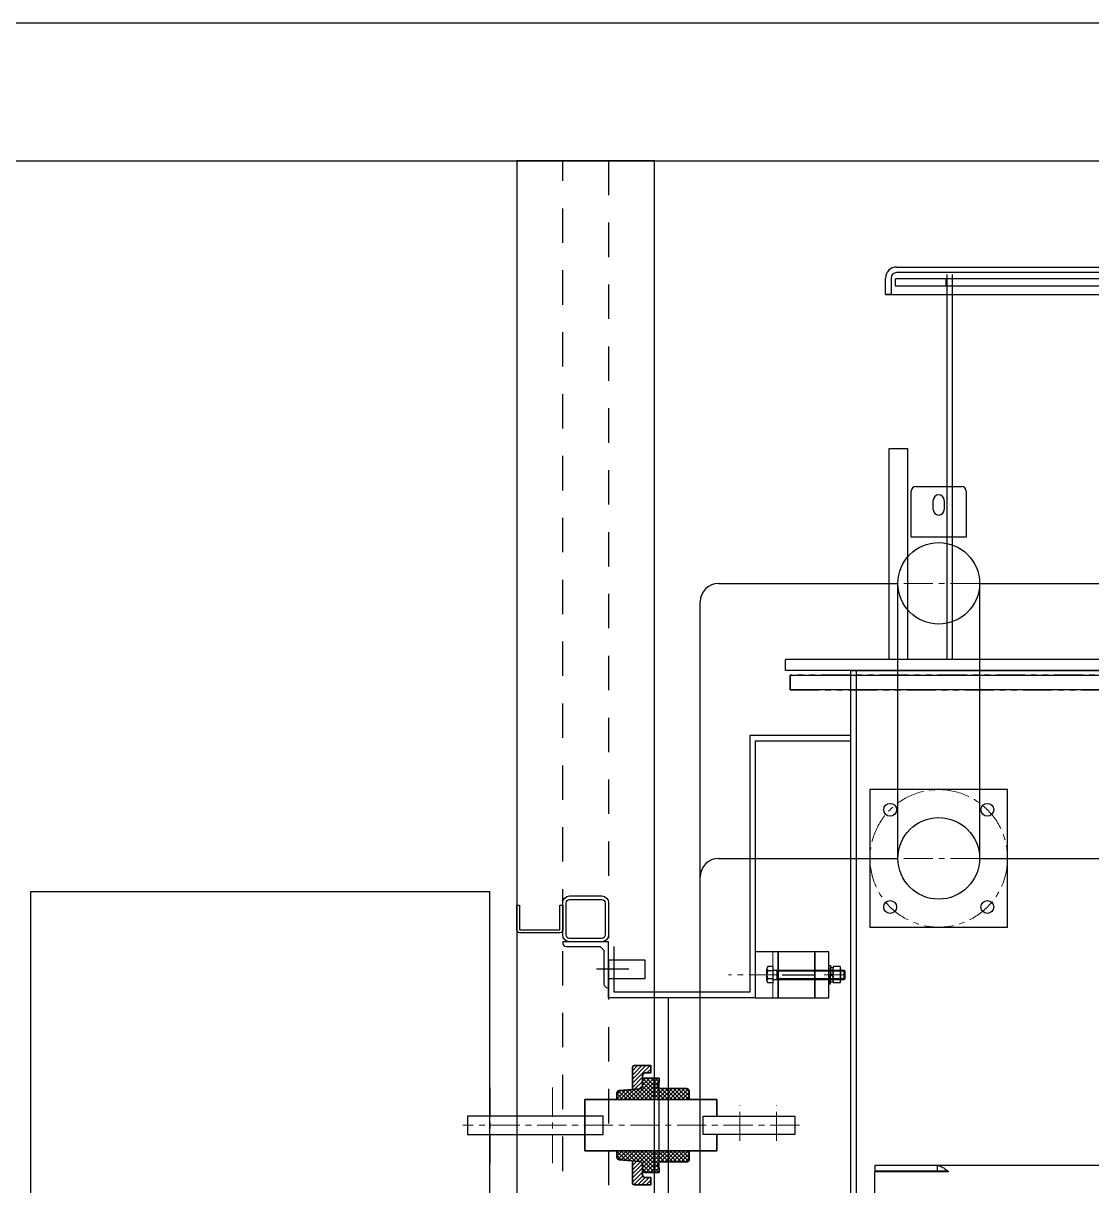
# Model space of a CAD drawing. Extents: x 61367 to 140945, y -1257 to 25588.
# Drawn here: x 74081 to 75246, y 15090 to 16358 of the extents above; entities that cross this region are included whole.
import ezdxf

# ---------------------------------------------------------------- set-up
doc = ezdxf.new("R2010")
doc.units = 0
doc.header["$MEASUREMENT"] = 0
for name, pattern in [('ACAD_ISO02W100', [15, 12, -3]), ('CENTER', [50.8, 31.75, -6.35, 6.35, -6.35]), ('JIS_02_0.7', [1.35, 0.75, -0.6]), ('PHANTOM', [63.5, 31.75, -6.35, 6.35, -6.35, 6.35, -6.35])]:
    doc.linetypes.add(name, pattern=pattern)
doc.layers.get('0').update_dxf_attribs({"linetype": 'CONTINUOUS'})
for name, color, linetype in [('00', 2, 'CONTINUOUS'), ('03-JI-ZHUN-XIAN', 7, 'CONTINUOUS'), ('2', 4, 'CENTER'), ('DEFAULT_3', 7, 'PHANTOM'), ('尺寸线', 6, 'CONTINUOUS')]:
    doc.layers.add(name, color=color, linetype=linetype)
for name, color, linetype, lineweight in [('3中心线', 1, 'CENTER', 20), ('CEN', 1, 'CENTER', 18), ('DAS', 3, 'ACAD_ISO02W100', 18), ('dim', 4, 'CONTINUOUS', 18), ('THICK', 7, 'CONTINUOUS', 0), ('中心线', 1, 'CENTER', 9), ('粗实线', 7, 'CONTINUOUS', 35), ('细实线', 3, 'CONTINUOUS', 15)]:
    doc.layers.add(name, color=color, linetype=linetype, lineweight=lineweight)

# ---------------------------------------------------------------- blocks, each defined once
blk = doc.blocks.new('A$C96ef227e')
at = {"color": 101}
for p, q in [((314, 1131), (982.4, 1131)), ((302, 1101), (302, 1119)), ((308, 1119), (308, 1101)), ((982.4, 1125), (314, 1125)), ((308, 1101), (302, 1101)), ((302, 1101), (1798, 1101)), ((306, 933), (326, 933)), ((306, 703), (306, 933)), ((326, 933), (326, 703)), ((335, 891.5), (385, 891.5)), ((330, 836.5), (330, 886.5)), ((354, 866.5), (354, 876.5)), ((366, 876.5), (366, 866.5)), ((390, 886.5), (390, 836.5)), ((390, 836.5), (330, 836.5)), ((120, 786), (315.5, 786)), ((315.5, 486), (315.5, 786)), ((404.5, 786), (600, 786)), ((404.5, 786), (404.5, 486)), ((100, -944), (100, 766)), ((326, 703), (306, 703)), ((198, 686), (2232, 686)), ((198, 670), (198, 686)), ((264, 691), (2166, 691)), ((264, -1189), (264, 691)), ((270, 691), (270, -1189)), ((2232, 670), (198, 670)), ((264, 614), (160, 614)), ((160, 614), (160, 334)), ((264, 56), (264, 616)), ((435, 561), (285, 561)), ((285, 561), (285, 411)), ((435, 411), (435, 561)), ((120, 486), (315.5, 486)), ((404.5, 486), (600, 486)), ((285, 411), (435, 411)), ((185, 384), (185, 334)), ((225, 384), (185, 384)), ((185, 384), (185, 334)), ((225, 384), (185, 384)), ((225, 334), (225, 384)), ((225, 384), (225, 334)), ((240, 384), (225, 384)), ((225, 334), (225, 384)), ((225, 384), (225, 334)), ((240, 384), (225, 384)), ((240, 334), (240, 384)), ((240, 334), (240, 384)), ((40, 375), (0, 375)), ((0, 375), (0, 355)), ((40, 355), (40, 375)), ((179, 367.9), (173.6, 367.9)), ((179, 367.9), (179, 350.1)), ((240, 369), (242, 369)), ((240, 359), (240, 369)), ((242, 369), (242, 359)), ((252.4, 367.9), (245.2, 367.9)), ((22, 365), (-13.1, 365)), ((172.6, 359), (172.6, 365.7)), ((172.6, 352.3), (172.6, 359)), ((179, 363.4), (173.6, 363.4)), ((179, 364), (257, 364)), ((183.5, 364), (183.5, 354)), ((189.2, 359), (224.8, 359)), ((240, 359), (240, 349)), ((242, 351.2), (242, 366.9)), ((242, 366.9), (244.6, 366.9)), ((244.6, 359), (242, 360.5)), ((242, 349), (242, 359)), ((242, 359), (244.6, 357.5)), ((244.6, 366.9), (244.6, 351.2)), ((244.6, 365.7), (244.6, 352.3)), ((252.4, 363.4), (245.2, 363.4)), ((253, 365.7), (253, 352.3)), ((257, 354), (257, 364)), ((258, 363), (257, 364)), ((258, 355), (258, 363)), ((0, 355), (40, 355)), ((179, 354.6), (173.6, 354.6)), ((179, 350.1), (173.6, 350.1)), ((179, 354), (257, 354)), ((240, 349), (242, 349)), ((242, 351.2), (244.6, 351.2)), ((252.4, 354.6), (245.2, 354.6)), ((252.4, 350.1), (245.2, 350.1)), ((258, 355), (257, 354)), ((160, 334), (65, 334)), ((65, 334), (65, 56)), ((185, 334), (225, 334)), ((185, 334), (225, 334)), ((225, 334), (240, 334)), ((225, 334), (240, 334)), ((-6, 204.9), (-154, 204.9)), ((-154, 204.9), (-154, 184.9)), ((-6, 184.9), (-6, 204.9)), ((-154, 184.9), (-6, 184.9))]:
    blk.add_line(p, q, dxfattribs=at)
at = {"color": 101, "linetype": 'Continuous'}
for p, q in [((313, 1110), (313, 1118)), ((368, 1118), (313, 1118)), ((368, 1110), (368, 1118)), ((369, 1110), (369, 1118)), ((982.4, 1118), (369, 1118)), ((982.4, 1110), (313, 1110))]:
    blk.add_line(p, q, dxfattribs=at)
at = {"color": 101}
for centre, radius in [((360, 786), 44.5), ((307, 539), 7), ((413, 539), 7), ((360, 486), 44.5), ((307, 432.9), 7), ((413, 432.9), 7)]:
    blk.add_circle(centre, radius, dxfattribs=at)
for centre, radius, start, end in [((314, 1119), 12, 90, 180), ((314, 1119), 6, 90, 180), ((335, 886.5), 5, 90, 180), ((385, 886.5), 5, 0, 90), ((360, 876.5), 6, 0, 180), ((360, 866.5), 6, 180, 0), ((120, 766), 20, 90, 180), ((120, 466), 20, 90, 180), ((175.6, 365.7), 3.05, 133.2531, 226.7469), ((249.1, 365.7), 4.49, 150.346, 209.654), ((248.5, 365.7), 4.49, 330.346, 29.654), ((183.4, 359), 10.8, 155.6124, 204.3876), ((261.7, 359), 17.1, 164.9206, 195.0794), ((235.9, 359), 17.1, 344.9206, 15.0794), ((175.6, 352.3), 3.05, 133.2531, 226.7469), ((249.1, 352.3), 4.49, 150.346, 209.654), ((248.5, 352.3), 4.49, 330.346, 29.654)]:
    blk.add_arc(centre, radius, start, end, dxfattribs=at)
at = {"layer": '00', "color": 101}
for p, q in [((264, 620), (154, 620)), ((154, 620), (154, 340)), ((264, 614), (160, 614)), ((160, 614), (160, 334)), ((0, 334), (0, 390)), ((6, 340), (6, 390)), ((185, 384), (160, 384)), ((160, 384), (160, 334)), ((185, 334), (185, 384)), ((160, 334), (0, 334)), ((154, 340), (6, 340)), ((160, 334), (185, 334)), ((55, 143.4), (55, 246.4)), ((103, 184.9), (103, 204.9)), ((103, 204.9), (203, 204.9)), ((203, 204.9), (203, 184.9)), ((203, 184.9), (103, 184.9))]:
    blk.add_line(p, q, dxfattribs=at)
at = {"layer": '03-JI-ZHUN-XIAN', "color": 101, "linetype": 'Continuous'}
for p, q in [((369, 1123), (369, 703)), ((375, 703), (375, 1123)), ((2237, 703), (193, 703)), ((193, 691), (193, 703)), ((2237, 691), (193, 691)), ((370.9, 144), (290, 144)), ((290, 144), (290, 58)), ((595, 151), (290.4, 151)), ((290.4, 151), (290.4, 145)), ((370, 145), (290.4, 145)), ((358.2, 151), (358.2, 145)), ((370, 144), (370, 145))]:
    blk.add_line(p, q, dxfattribs=at)
blk.add_open_spline([(358.2, 151), (359.2, 151), (361.8, 150.5), (365.8, 148.3), (368.6, 146.1), (370, 145)], degree=3, knots=[0, 0, 0, 0, 0.221605, 0.588764, 1, 1, 1, 1], dxfattribs=at)
at = {"layer": '3中心线', "color": 101}
blk.add_circle((360, 486), 75, dxfattribs=at)
at = {"layer": 'CEN', "color": 101}
for p, q in [((455.2, 786), (264.8, 786)), ((455.2, 486), (264.8, 486)), ((235, 359), (247, 359)), ((237, 359), (248.8, 359)), ((239.6, 359), (258, 359)), ((244.4, 359), (244.6, 359))]:
    blk.add_line(p, q, dxfattribs=at)
at = {"layer": 'DAS', "color": 101}
for p, q in [((240, 364.3), (242, 364.3)), ((240, 353.8), (242, 353.8))]:
    blk.add_line(p, q, dxfattribs=at)
at = {"layer": 'DEFAULT_3', "color": 101, "linetype": 'PHANTOM'}
for p, q in [((2232, 686), (198, 686)), ((198, 686), (198, 670)), ((264, 691), (270, 691)), ((264, -1189), (264, 691)), ((270, 691), (270, -1189)), ((198, 670), (2232, 670))]:
    blk.add_line(p, q, dxfattribs=at)
at = {"layer": 'dim', "color": 101}
for p, q in [((183.5, 363), (258, 363)), ((183.5, 355), (258, 355))]:
    blk.add_line(p, q, dxfattribs=at)
at = {"layer": '中心线', "color": 101}
for p, q in [((185, 359), (130.8, 359)), ((-129, 153.4), (-129, 236.4)), ((-61, 153.4), (-61, 236.4)), ((143, 177.9), (143, 216.6)), ((183, 177.9), (183, 216.6)), ((208, 194.9), (-159, 194.9))]:
    blk.add_line(p, q, dxfattribs=at)
at = {"layer": '尺寸线', "color": 101, "linetype": 'Continuous'}
for p, q in [((26, 254.1), (31.7, 259.9)), ((26, 249.6), (36.2, 259.9)), ((26, 245.2), (40.7, 259.9)), ((26, 240.7), (45.2, 259.9)), ((26.3, 258.9), (26.9, 259.6)), ((41.7, 251.9), (46, 256.2)), ((26, 236.2), (37, 247.2)), ((28.4, 234.1), (37, 242.7)), ((33.3, 234.5), (37, 238.2)), ((26, 155.4), (26.5, 155.8)), ((26, 150.9), (30.6, 155.4)), ((26, 146.4), (34.7, 155)), ((26, 141.9), (36.9, 152.8)), ((26, 137.4), (37, 148.4)), ((26, 132.9), (37, 143.9)), ((27.5, 129.9), (37.3, 139.7)), ((31.9, 129.9), (39.9, 137.9)), ((36.4, 129.9), (44.4, 137.9)), ((40.9, 129.9), (46, 134.9)), ((45.4, 129.9), (46, 130.5))]:
    blk.add_line(p, q, dxfattribs=at)
at = {"layer": '粗实线', "color": 101}
for p, q in [((26, 233.9), (26, 257.9)), ((28, 259.9), (46, 259.9)), ((46, 251.9), (46, 259.9)), ((37, 248.9), (37, 237.6)), ((37, 243.4), (37, 237.7)), ((40, 251.9), (46, 251.9)), ((55, 246.4), (40, 246.4)), ((55, 245.2), (55, 246.4)), ((55, 243.2), (55, 246.4)), ((55, 242.2), (55, 243.2)), ((55.2, 244.9), (55.2, 241.5)), ((55.2, 244.9), (55.2, 241.5)), ((9, 222.9), (9, 229.7)), ((11.7, 232.7), (34.3, 234.7)), ((53.5, 237.9), (53.5, 239.5)), ((53.5, 237.9), (53.5, 239.5)), ((53.5, 237.9), (53.5, 239.5)), ((53.5, 237.9), (53.5, 239.5)), ((85, 234.9), (56.5, 234.9)), ((61, 234.9), (56.5, 234.9)), ((88, 222.9), (88, 231.9)), ((118, 222.9), (-26, 222.9)), ((-26, 166.9), (-26, 222.9)), ((118, 204.9), (118, 222.9)), ((118, 166.9), (118, 184.9)), ((118, 166.9), (-26, 166.9)), ((9, 166.9), (9, 160.2)), ((88, 166.9), (88, 157.9)), ((11.7, 157.2), (34.3, 155.2)), ((26, 131.9), (26, 155.9)), ((37, 152.2), (37, 146.4)), ((85, 154.9), (56.5, 154.9)), ((61, 154.9), (56.5, 154.9)), ((37, 152.1), (37, 140.9)), ((55, 143.4), (40, 143.4)), ((53.5, 151.9), (53.5, 150.4)), ((53.5, 151.9), (53.5, 150.4)), ((55, 147.7), (55, 146.7)), ((55, 146.7), (55, 143.4)), ((55.2, 144.9), (55.2, 148.4)), ((28, 129.9), (46, 129.9)), ((40, 137.9), (46, 137.9)), ((46, 137.9), (46, 129.9))]:
    blk.add_line(p, q, dxfattribs=at)
for centre, radius, start, end in [((28, 257.9), 2, 90, 180), ((40, 248.9), 3, 90, 180), ((40, 243.4), 3, 90, 180), ((60.2, 237.3), 7.07, 136.9569, 160.3018), ((55.5, 239.5), 2, 97.1808, 180), ((55.5, 239.5), 2, 97.1808, 180), ((12, 229.7), 3, 95.1022, 180), ((34, 237.7), 3, 275.1022, 0), ((56.5, 237.9), 3, 180, 270), ((56.5, 237.9), 3, 180, 270), ((56.5, 237.9), 3, 180, 270), ((56.5, 237.9), 3, 180, 270), ((85, 231.9), 3, 0, 90), ((12, 160.2), 3, 180, 264.8978), ((34, 152.2), 3, 0, 84.8978), ((56.5, 151.9), 3, 90, 180), ((56.5, 151.9), 3, 90, 180), ((85, 157.9), 3, 270, 0), ((40, 146.4), 3, 180, 270), ((40, 140.9), 3, 180, 270), ((55.5, 150.4), 2, 180, 262.8192), ((60.2, 152.6), 7.07, 199.6982, 223.0431), ((28, 131.9), 2, 180, 270)]:
    blk.add_arc(centre, radius, start, end, dxfattribs=at)
at = {"layer": '细实线', "color": 101}
blk.add_line((179, 384), (179, 334), dxfattribs=at)
at = {"layer": '细实线', "color": 101, "linetype": 'Continuous'}
for p, q in [((49.5, 246.4), (26, 222.9)), ((54, 246.4), (30.5, 222.9)), ((55, 243), (35, 222.9)), ((45, 246.4), (37, 238.5)), ((40.5, 246.4), (37, 242.9)), ((56, 222.9), (37, 241.9)), ((60.5, 222.9), (37.9, 245.6)), ((65, 222.9), (41.5, 246.4)), ((53.5, 238.9), (46, 246.4)), ((54.9, 242), (50.4, 246.4)), ((55, 246.4), (54.9, 246.4)), ((18.4, 233.3), (9, 223.9)), ((13.4, 232.8), (9, 228.4)), ((15.6, 222.9), (9, 229.5)), ((20.1, 222.9), (10.6, 232.4)), ((23.3, 233.7), (12.5, 222.9)), ((24.6, 222.9), (14.6, 232.9)), ((28.2, 234.2), (17, 222.9)), ((29, 222.9), (18.7, 233.3)), ((33.2, 234.6), (21.5, 222.9)), ((33.5, 222.9), (22.8, 233.7)), ((38, 222.9), (26.9, 234.1)), ((42.5, 222.9), (31, 234.4)), ((47, 222.9), (35.1, 234.9)), ((51.5, 222.9), (37, 237.5)), ((53.6, 237.1), (39.5, 222.9)), ((56, 235), (43.9, 222.9)), ((60.4, 234.9), (48.4, 222.9)), ((64.9, 234.9), (52.9, 222.9)), ((69.4, 234.9), (57.4, 222.9)), ((69.5, 222.9), (57.5, 234.9)), ((73.9, 222.9), (61.9, 234.9)), ((73.9, 234.9), (61.9, 222.9)), ((78.4, 222.9), (66.4, 234.9)), ((78.4, 234.9), (66.4, 222.9)), ((82.9, 222.9), (70.9, 234.9)), ((82.9, 234.9), (70.9, 222.9)), ((87.4, 222.9), (75.4, 234.9)), ((86.8, 234.4), (75.4, 222.9)), ((88, 226.9), (79.9, 234.9)), ((88, 231.1), (79.9, 222.9)), ((88, 231.3), (84.4, 234.9)), ((11.1, 222.9), (9, 225)), ((88, 226.6), (84.4, 222.9)), ((14.9, 166.9), (9, 161.1)), ((10.4, 166.9), (9, 165.6)), ((19.1, 156.5), (9, 166.7)), ((19.4, 166.9), (10.2, 157.8)), ((24, 156.1), (13.2, 166.9)), ((23.9, 166.9), (13.9, 157)), ((29, 155.7), (17.7, 166.9)), ((28.4, 166.9), (18.1, 156.6)), ((33.9, 155.2), (22.2, 166.9)), ((32.8, 166.9), (22.2, 156.3)), ((37.3, 166.9), (26.3, 155.9)), ((44.9, 148.8), (26.7, 166.9)), ((41.8, 166.9), (30.4, 155.5)), ((45.3, 152.8), (31.2, 166.9)), ((46.3, 166.9), (34.5, 155.2)), ((55, 147.6), (35.7, 166.9)), ((50.8, 166.9), (36.9, 153)), ((55.3, 166.9), (37, 148.6)), ((53.8, 153.3), (40.1, 166.9)), ((56.6, 154.9), (44.6, 166.9)), ((64.3, 166.9), (44.7, 147.4)), ((59.8, 166.9), (45.3, 152.4)), ((61.1, 154.9), (49.1, 166.9)), ((65.6, 154.9), (53.6, 166.9)), ((68.8, 166.9), (56.8, 154.9)), ((70.1, 154.9), (58.1, 166.9)), ((73.3, 166.9), (61.3, 154.9)), ((74.6, 154.9), (62.6, 166.9)), ((77.8, 166.9), (65.8, 154.9)), ((79.1, 154.9), (67.1, 166.9)), ((80.9, 165.6), (70.2, 154.9)), ((83.6, 154.9), (71.6, 166.9)), ((83.5, 159.5), (76.1, 166.9)), ((88, 159.5), (80.6, 166.9)), ((82.2, 166.9), (80.9, 165.6)), ((86.7, 166.9), (82.3, 162.5)), ((88, 164), (85, 166.9)), ((14.2, 157), (9, 162.2)), ((45.3, 152.4), (37.6, 144.7)), ((54.7, 143.4), (45.3, 152.8)), ((82.3, 162.5), (74.7, 154.9)), ((83.6, 159.3), (79.2, 154.9)), ((87.2, 155.9), (83.5, 159.5)), ((88, 163.7), (83.6, 159.3)), ((84.9, 156.2), (83.7, 154.9)), ((88, 159.2), (84.9, 156.2)), ((44.4, 144.7), (37, 152.1)), ((41.2, 143.4), (37, 147.6)), ((44.7, 147.4), (40.8, 143.4)), ((45.7, 143.4), (44.4, 144.7)), ((50.2, 143.4), (44.9, 148.8)), ((53.5, 151.7), (45.3, 143.4)), ((54.6, 148.2), (49.8, 143.4)), ((55, 144.2), (54.3, 143.4))]:
    blk.add_line(p, q, dxfattribs=at)

msp = doc.modelspace()

# ---------------------------------------------------------------- linework, layer by layer
at = {"color": 5}
msp.add_lwpolyline([(74589.171, 13971.442), (74089.171, 13971.442), (74089.171, 15411.442), (74589.171, 15411.442)], close=True, dxfattribs=at)
msp.add_lwpolyline([(74669.151, 15369.458, -0.41421356), (74666.151, 15366.458), (74622.151, 15366.458, -0.41421356), (74619.151, 15369.458), (74619.151, 15396.458), (74622.151, 15396.458), (74622.151, 15369.458), (74666.151, 15369.458), (74666.151, 15396.458), (74669.151, 15396.458)], format="xyb", close=True, dxfattribs=at)
at = {"color": 4}
for points in [[(74719.151, 15398.958), (74719.151, 15363.958, -0.41421356), (74711.651, 15356.458), (74676.651, 15356.458, -0.41421356), (74669.151, 15363.958), (74669.151, 15398.958, -0.41421356), (74676.651, 15406.458), (74711.651, 15406.458, -0.41421356)], [(74715.401, 15398.958), (74715.401, 15363.958, -0.41421356), (74711.651, 15360.208), (74676.651, 15360.208, -0.41421356), (74672.901, 15363.958), (74672.901, 15398.958, -0.41421356), (74676.651, 15402.708), (74711.651, 15402.708, -0.41421356)]]:
    msp.add_lwpolyline(points, format="xyb", close=True, dxfattribs=at)
at = {"color": 1}
msp.add_lwpolyline([(74669.151, 15356.458), (74669.151, 15355.458, 0.41421356), (74673.151, 15351.458), (74710.151, 15351.458), (74714.151, 15347.458), (74714.151, 15310.458, 0.41421356), (74718.151, 15306.458), (74719.151, 15306.458), (74719.151, 15356.458)], format="xyb", close=True, dxfattribs=at)
at = {"layer": '2', "color": 1, "linetype": 'JIS_02_0.7', "ltscale": 50}
msp.add_lwpolyline([(74669.171, 16208.442), (74719.171, 16208.442), (74719.171, 13756.442), (74669.171, 13756.442)], close=True, dxfattribs=at)
at = {"layer": 'THICK', "lineweight": -3}
for points in [[(80169.171, 16208.442), (80169.171, 16271.442), (80145.171, 16271.442), (80145.171, 16358.442), (68309.171, 16358.442), (68309.171, 16271.442), (68285.171, 16271.442), (68285.171, 16208.442)], [(74619.171, 13756.442), (74769.171, 13756.442), (74769.171, 16208.442), (74619.171, 16208.442)], [(74619.171, 13756.442), (74769.171, 13756.442), (74769.171, 16208.442), (74619.171, 16208.442)]]:
    msp.add_lwpolyline(points, close=True, dxfattribs=at)

# ---------------------------------------------------------------- block references
msp.add_blockref('A$C96ef227e', (74719.171, 14961.488))

doc.saveas('drawing.dxf')
